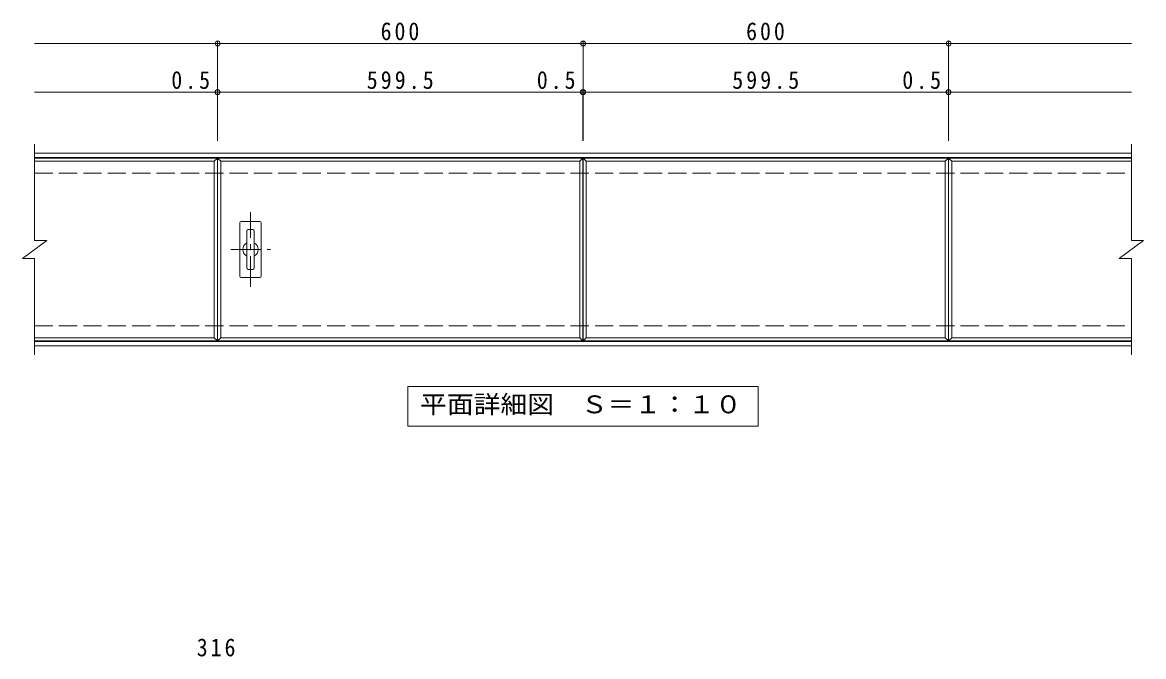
# Model space of a CAD drawing. Units: millimetres on the paper, enlarged 2 times, with parts at other scales. Extents: x -304 to 310, y -274 to 231.
# Drawn here: x -304.1 to 64, y -0.1 to 208 of the extents above; entities that cross this region are included whole.
import ezdxf
from ezdxf.enums import TextEntityAlignment as Align

# ---------------------------------------------------------------- set-up
doc = ezdxf.new("R2010")
doc.units = ezdxf.units.MM
doc.header["$LTSCALE"] = 2
doc.header["$PDMODE"] = 32
doc.header["$PDSIZE"] = 1.6
doc.linetypes.add('CHAIN1', pattern=[8, 5, -1, 1, -1])
doc.linetypes.add('DASHED3', pattern=[4, 3, -1])
for name, color, linetype, lineweight in [('C-1', 2, 'Continuous', 9), ('C-2', 3, 'Continuous', 9), ('C-4', 7, 'Continuous', 9), ('C-5', 7, 'Continuous', 9), ('C-A', 3, 'Continuous', 9), ('D-4', 7, 'Continuous', 9)]:
    doc.layers.add(name, color=color, linetype=linetype, lineweight=lineweight)
doc.styles.add('ＭＳ ゴシック', font='')
doc.styles.get('ＭＳ ゴシック').set_extended_font_data('MS Gothic')

msp = doc.modelspace()

# ---------------------------------------------------------------- linework, layer by layer
at = {"layer": 'C-1'}
for p, q in [((-300.1, 165.084), (60, 165.084)), ((-300.1, 163.684), (60, 163.684)), ((-300.1, 103.284), (60, 103.284)), ((-300.1, 101.884), (60, 101.884))]:
    msp.add_line(p, q, dxfattribs=at)
at = {"layer": 'C-1', "linetype": 'DASHED3'}
for p, q in [((-300.1, 158.484), (60, 158.484)), ((-300.1, 108.484), (60, 108.484))]:
    msp.add_line(p, q, dxfattribs=at)
at = {"layer": 'C-2'}
for p, q in [((-300.1, 168.084), (-300.1, 136.484)), ((60, 168.084), (60, 136.484)), ((-300.1, 163.484), (-240.1, 163.484)), ((-300.1, 162.484), (-241.1, 162.484)), ((-240.1, 163.484), (-241.1, 162.484)), ((-241.1, 162.484), (-241.1, 104.484)), ((-240.1, 163.484), (-240.1, 103.484)), ((-240, 163.484), (-239, 162.484)), ((-120.1, 163.484), (-121.1, 162.484)), ((-120, 163.484), (-119, 162.484)), ((-0.1, 163.484), (-1.1, 162.484)), ((0, 103.484), (0, 163.484)), ((0, 163.484), (1, 162.484)), ((0, 163.484), (60, 163.484)), ((1, 104.484), (1, 162.484)), ((1, 162.484), (60, 162.484)), ((-304.1, 130.484), (-296.1, 136.484)), ((-300.1, 136.484), (-296.1, 136.484)), ((56, 130.484), (64, 136.484)), ((60, 136.484), (64, 136.484)), ((-304.1, 130.484), (-300.1, 130.484)), ((-300.1, 130.484), (-300.1, 98.884)), ((56, 130.484), (60, 130.484)), ((60, 130.484), (60, 98.884)), ((-241.1, 104.484), (-300.1, 104.484)), ((-240.1, 103.484), (-300.1, 103.484)), ((-241.1, 104.484), (-240.1, 103.484)), ((-240, 103.484), (-239, 104.484)), ((-120.1, 103.484), (-240, 103.484)), ((-121.1, 104.484), (-239, 104.484)), ((-121.1, 104.484), (-120.1, 103.484)), ((-120, 103.484), (-119, 104.484)), ((-0.1, 103.484), (-120, 103.484)), ((-1.1, 104.484), (-119, 104.484)), ((-1.1, 104.484), (-0.1, 103.484)), ((0, 103.484), (1, 104.484)), ((60, 103.484), (0, 103.484)), ((60, 104.484), (1, 104.484))]:
    msp.add_line(p, q, dxfattribs=at)
for points in [[(-240, 103.484), (-240, 163.484), (-120.1, 163.484), (-120.1, 103.484)], [(-239, 104.484), (-239, 162.484), (-121.1, 162.484), (-121.1, 104.484)], [(-120, 103.484), (-120, 163.484), (-0.1, 163.484), (-0.1, 103.484)], [(-119, 104.484), (-119, 162.484), (-1.1, 162.484), (-1.1, 104.484)]]:
    msp.add_lwpolyline(points, dxfattribs=at)
at = {"layer": 'C-4'}
for p, q in [((-300.1, 201.084), (60, 201.084)), ((-240, 169.084), (-240, 201.684)), ((-120, 169.084), (-120, 201.684)), ((0, 169.084), (0, 201.684)), ((-300.1, 185.084), (60, 185.084)), ((-240.1, 169.084), (-240.1, 185.684)), ((-120.1, 169.084), (-120.1, 185.684)), ((-0.1, 169.084), (-0.1, 185.684))]:
    msp.add_line(p, q, dxfattribs=at)
for p in [(-240, 201.084), (-120, 201.084), (0, 201.084), (-240.1, 185.084), (-240, 185.084), (-120.1, 185.084), (-120, 185.084), (-0.1, 185.084), (0, 185.084)]:
    msp.add_point(p, dxfattribs=at)
at = {"layer": 'C-5'}
msp.add_lwpolyline([(-177.55, 75.484), (-177.55, 88.484), (-62.55, 88.484), (-62.55, 75.484)], close=True, dxfattribs=at)
at = {"layer": 'C-A', "linetype": 'CHAIN1'}
for p, q in [((-229.2, 121.284), (-229.2, 145.684)), ((-235.7, 133.484), (-222.7, 133.484))]:
    msp.add_line(p, q, dxfattribs=at)
at = {"layer": 'C-A'}
for p, q in [((-232.7, 142.284), (-232.7, 124.684)), ((-232.3, 142.684), (-226.1, 142.684)), ((-228.42, 140.004), (-229.98, 140.004)), ((-225.7, 142.284), (-225.7, 124.684)), ((-230.42, 139.564), (-230.42, 127.404)), ((-227.98, 127.404), (-227.98, 139.564)), ((-228.42, 126.964), (-229.98, 126.964)), ((-226.1, 124.284), (-232.3, 124.284))]:
    msp.add_line(p, q, dxfattribs=at)
for centre, radius, start, end in [((-232.3, 142.284), 0.4, 90, 180), ((-229.98, 139.564), 0.44, 90, 180), ((-228.42, 139.564), 0.44, 0, 90), ((-226.1, 142.284), 0.4, 0, 90), ((-229.2, 133.484), 2.5, 119.20927, 240.79073), ((-229.2, 133.484), 2.5, 299.20914, 60.79086), ((-229.98, 127.404), 0.44, 180, 270), ((-228.42, 127.404), 0.44, 270, 0), ((-232.3, 124.684), 0.4, 180, 270), ((-226.1, 124.684), 0.4, 270, 0)]:
    msp.add_arc(centre, radius, start, end, dxfattribs=at)

# ---------------------------------------------------------------- texts
at = {"layer": 'C-4', "color": 2, "char_height": 5.865, "attachment_point": 7, "style": 'ＭＳ ゴシック'}
for s, insert in [('\\T1.27;\\W0.9;600', (-186.5, 202.084)), ('\\T1.27;\\W0.9;600', (-66.5, 202.084)), ('\\T1.27;\\W0.9;0.5', (-255.216, 186.084)), ('\\T1.28;\\W0.9;599.5', (-191.05, 186.084)), ('\\T1.27;\\W0.9;0.5', (-135.216, 186.084)), ('\\T1.28;\\W0.9;599.5', (-71.05, 186.084)), ('\\T1.27;\\W0.9;0.5', (-15.216, 186.084))]:
    msp.add_mtext(s, dxfattribs=dict(at, insert=insert))
at = {"layer": 'C-5', "color": 2, "style": 'ＭＳ ゴシック', "width": 1.1}
msp.add_text('平面詳細図\u3000Ｓ＝１：１０', height=5.865, dxfattribs=at).set_placement((-173.55, 77.984), align=Align.BOTTOM_LEFT)
at = {"layer": 'D-4', "color": 2, "insert": (-246.87, -0.066), "char_height": 5.865, "attachment_point": 7, "style": 'ＭＳ ゴシック'}
msp.add_mtext('\\T1.27;\\W0.9;316', dxfattribs=at)

doc.saveas('drawing.dxf')
